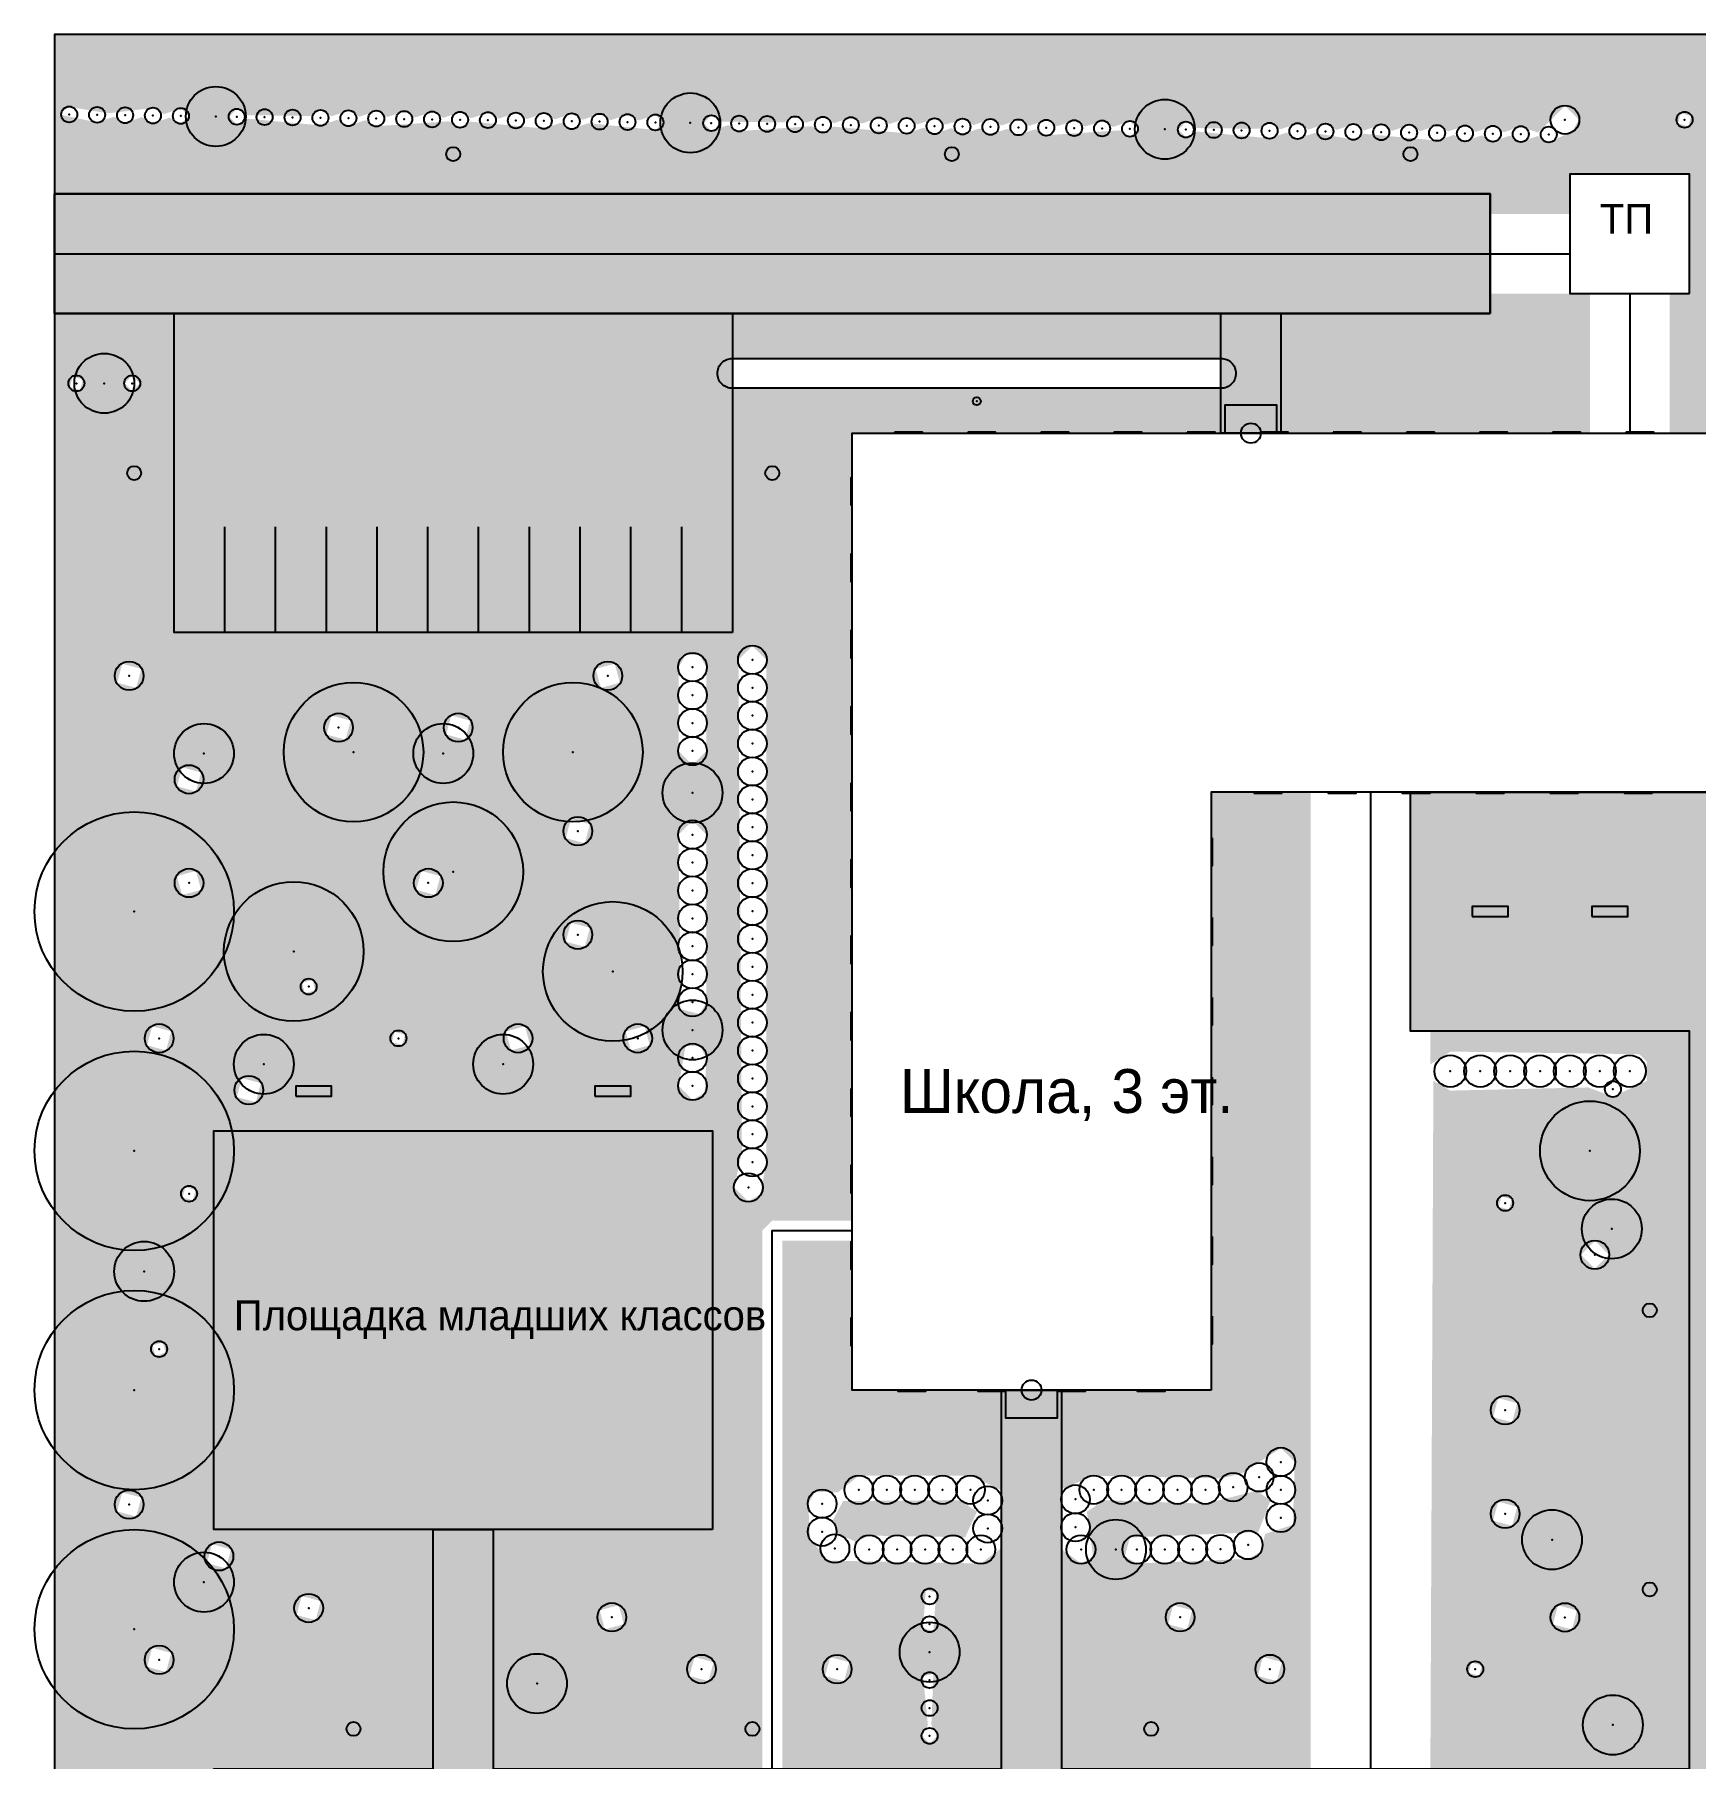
# Model space of a CAD drawing. Header units: metres. Extents: x -1 to 170, y 0 to 130.
# Drawn here: x -1 to 82.3, y 43.5 to 130 of the extents above; entities that cross this region are included whole.
import ezdxf

# ---------------------------------------------------------------- set-up
doc = ezdxf.new("R2010")
doc.units = ezdxf.units.M
for name, color, linetype in [('BENCHES', 34, 'Continuous'), ('BUILDING_FOOTPRINT', 1, 'Continuous'), ('CABLE_COMM', 150, 'Continuous'), ('CANOPIES', 132, 'Continuous'), ('CURB', 8, 'Continuous'), ('ENTRANCES', 132, 'Continuous'), ('EXISTING_BUSH_Спирея Вангутта', 82, 'Continuous'), ('EXISTING_TREE_Береза повислая', 3, 'Continuous'), ('EXISTING_TREE_Ель колючая', 3, 'Continuous'), ('EXISTING_TREE_Тополь бальзамический', 3, 'Continuous'), ('LABELS', 7, 'Continuous'), ('LAMPS', 2, 'Continuous'), ('NEW_BUSH', 3, 'Continuous'), ('NEW_LAMP', 2, 'Continuous'), ('NEW_LAWN', 82, 'Continuous'), ('NEW_PATHS', 2, 'Continuous'), ('NEW_TREE', 3, 'Continuous'), ('PARKING', 253, 'Continuous'), ('PARKING_MARKINGS', 7, 'Continuous'), ('PATHS', 33, 'Continuous'), ('PLAYGROUND', 40, 'Continuous'), ('POWER_CABLE', 212, 'Continuous'), ('ROAD', 251, 'Continuous'), ('SEWER_K1', 30, 'Continuous'), ('TERRITORY_BOUNDARY', 8, 'Continuous'), ('TRANSFORMER_SUBSTATION', 6, 'Continuous'), ('WINDOWS', 150, 'Continuous')]:
    doc.layers.add(name, color=color, linetype=linetype)

# ---------------------------------------------------------------- blocks, each defined once
blk = doc.blocks.new('BENCH')
blk.add_lwpolyline([(-0.9, -0.25), (0.9, -0.25), (0.9, 0.25), (-0.9, 0.25)], close=True)

msp = doc.modelspace()

# ---------------------------------------------------------------- hatches: boundary and pattern name
at = {"layer": 'NEW_LAWN'}
h = msp.add_hatch(color=82, dxfattribs=at)
h.paths.add_polyline_path([(0, 130), (170, 130), (170, 50), (153, 50), (153, 54.999), (166, 55), (166, 115), (138, 115), (138, 55), (150, 55), (150, 50), (127, 50), (127, 62), (130, 62), (130, 110), (81, 110), (81, 117), (82, 117), (82, 123), (76, 123), (76, 121), (72, 121), (72, 122), (0.001, 122)])
h.paths.add_polyline_path([(0.224, 125.988), (2.142, 125.59), (2.987, 125.873), (3.542, 125.571), (4.387, 125.854), (4.941, 125.552), (5.787, 125.835), (6.341, 125.533), (6.72, 125.912), (6.341, 126.291), (5.496, 126.008), (4.941, 126.31), (2.696, 126.046), (0.742, 126.367)], flags=16)
h.paths.add_polyline_path([(137.5, 114.388), (135.446, 116.77), (134.291, 117.559), (131.317, 118.581), (130.712, 118.232), (130.968, 117.277), (132.991, 116.835), (135.265, 115.338), (136.546, 113.434), (137.5, 113.689)], flags=16)
h.paths.add_polyline_path([(164.439, 122.796), (164.578, 123.313), (164.061, 123.452), (163.922, 122.934)], flags=16)
h.paths.add_polyline_path([(161.055, 52.95), (160.799, 53.904), (159.845, 53.648), (160.101, 52.694)], flags=16)
h.paths.add_polyline_path([(160.099, 125.117), (160.355, 126.071), (159.401, 126.327), (159.145, 125.372)], flags=16)
h.paths.add_polyline_path([(159.939, 120.198), (160.078, 120.715), (159.561, 120.854), (159.422, 120.336)], flags=16)
h.paths.add_polyline_path([(155.599, 117.322), (155.855, 118.277), (154.901, 118.533), (154.645, 117.578)], flags=16)
h.paths.add_polyline_path([(153.939, 125.394), (154.078, 125.911), (153.561, 126.05), (153.422, 125.532)], flags=16)
h.paths.add_polyline_path([(148.449, 120.526), (147.75, 121.224), (147.051, 120.526), (147.75, 119.827)], flags=16)
h.paths.add_polyline_path([(147.939, 125.394), (148.078, 125.911), (147.561, 126.05), (147.422, 125.532)], flags=16)
h.paths.add_polyline_path([(142.099, 125.117), (142.355, 126.071), (141.401, 126.327), (141.145, 125.372)], flags=16)
h.paths.add_polyline_path([(140.599, 117.322), (140.855, 118.277), (139.901, 118.533), (139.645, 117.578)], flags=16)
h.paths.add_polyline_path([(139.099, 52.694), (139.355, 53.648), (138.401, 53.904), (138.145, 52.95)], flags=16)
h.paths.add_polyline_path([(134.434, 55.999), (132.448, 55.12), (132.192, 54.165), (132.797, 53.816), (134.407, 54.511), (136.785, 56.571), (136.785, 57.27), (135.831, 57.525)], flags=16)
h.paths.add_polyline_path([(136.099, 119.92), (136.355, 120.875), (135.401, 121.131), (135.145, 120.176)], flags=16)
h.paths.add_polyline_path([(130.161, 115.691), (83.612, 115.605), (83.356, 114.651), (83.961, 114.301), (129.612, 114.472), (130.832, 114.39), (133.022, 113.303), (134.307, 111.218), (134.448, 110.117), (134.469, 62.242), (134.372, 61.06), (133.224, 58.895), (131.111, 57.66), (128.791, 57.605), (128.442, 57), (128.791, 56.395), (130.539, 56.333), (133.446, 57.474), (134.663, 58.739), (135.684, 61.69), (135.699, 109.29), (135.17, 112.378), (134.433, 113.562), (133.141, 114.752)], flags=16)
h.paths.add_polyline_path([(133.099, 125.117), (133.355, 126.071), (132.401, 126.327), (132.145, 125.372)], flags=16)
h.paths.add_polyline_path([(130.665, 54.352), (129, 55.039), (128.301, 54.34), (128.651, 53.735), (130.059, 53.304), (130.665, 53.654)], flags=16)
h.paths.add_polyline_path([(128.676, 118.699), (119.927, 118.605), (119.671, 117.651), (120.276, 117.301), (128.676, 117.301), (129.375, 118)], flags=16)
h.paths.add_polyline_path([(125.599, 122.518), (125.855, 123.473), (124.901, 123.729), (124.645, 122.774)], flags=16)
h.paths.add_polyline_path([(119.599, 122.518), (119.855, 123.473), (118.901, 123.729), (118.645, 122.774)], flags=16)
h.paths.add_polyline_path([(116.076, 118.699), (107.327, 118.605), (107.071, 117.651), (107.676, 117.301), (116.076, 117.301), (116.775, 118)], flags=16)
h.paths.add_polyline_path([(111.401, 121.131), (111.145, 120.176), (112.099, 119.92), (112.355, 120.875)], flags=16)
h.paths.add_polyline_path([(111.939, 125.394), (112.078, 125.911), (111.561, 126.05), (111.422, 125.532)], flags=16)
h.paths.add_polyline_path([(106.355, 120.176), (106.099, 121.131), (105.145, 120.875), (105.401, 119.92)], flags=16)
h.paths.add_polyline_path([(104.876, 118.699), (96.127, 118.605), (95.871, 117.651), (96.476, 117.301), (104.876, 117.301), (105.575, 118)], flags=16)
h.paths.add_polyline_path([(103.099, 125.117), (103.355, 126.071), (102.401, 126.327), (102.145, 125.372)], flags=16)
h.paths.add_polyline_path([(100.355, 120.176), (100.099, 121.131), (99.145, 120.875), (99.401, 119.92)], flags=16)
h.paths.add_polyline_path([(94.099, 119.92), (94.355, 120.875), (93.401, 121.131), (93.145, 120.176)], flags=16)
h.paths.add_polyline_path([(94.078, 125.532), (93.939, 126.05), (93.422, 125.911), (93.561, 125.394)], flags=16)
h.paths.add_polyline_path([(92.276, 118.699), (84.927, 118.605), (84.671, 117.651), (85.276, 117.301), (92.276, 117.301), (92.975, 118)], flags=16)
h.paths.add_polyline_path([(86.599, 122.518), (86.855, 123.473), (85.901, 123.729), (85.645, 122.774)], flags=16)
h.paths.add_polyline_path([(81.939, 125.394), (82.078, 125.911), (81.561, 126.05), (81.422, 125.532)], flags=16)
h.paths.add_polyline_path([(60.401, 125.267), (57.291, 125.305), (56.737, 125.607), (56.358, 125.228), (56.737, 124.85), (57.272, 125.132), (60.936, 124.793), (61.782, 125.075), (62.336, 124.774), (63.182, 125.056), (65.136, 124.736), (65.671, 125.018), (69.336, 124.679), (70.181, 124.962), (70.735, 124.66), (71.581, 124.943), (72.135, 124.641), (72.981, 124.924), (73.535, 124.622), (74.381, 124.905), (74.935, 124.603), (76.099, 125.117), (76.449, 125.722), (75.75, 126.421), (74.4, 125.078), (73.535, 125.379), (72.689, 125.097), (72.135, 125.398), (71.29, 125.116), (70.735, 125.417), (69.89, 125.135), (69.336, 125.436), (68.49, 125.154), (67.936, 125.455), (67.09, 125.173), (66.536, 125.474), (65.69, 125.192), (65.136, 125.493), (64.29, 125.211), (63.736, 125.512), (62.89, 125.23), (62.336, 125.531), (61.49, 125.248), (60.936, 125.55)], flags=16)
h.paths.add_polyline_path([(36.603, 125.59), (33.493, 125.628), (32.939, 125.93), (32.56, 125.551), (32.939, 125.172), (33.785, 125.455), (34.339, 125.153), (37.984, 125.398), (38.538, 125.096), (39.074, 125.379), (42.738, 125.039), (43.584, 125.322), (44.138, 125.02), (44.984, 125.303), (45.538, 125.001), (46.383, 125.284), (46.938, 124.982), (47.783, 125.265), (48.338, 124.963), (49.183, 125.246), (49.737, 124.945), (53.383, 125.189), (53.937, 124.888), (54.316, 125.266), (53.937, 125.645), (53.091, 125.362), (52.537, 125.664), (51.691, 125.381), (51.137, 125.683), (50.292, 125.4), (49.737, 125.702), (48.892, 125.419), (48.338, 125.721), (47.492, 125.438), (46.938, 125.74), (46.092, 125.457), (45.538, 125.759), (44.692, 125.476), (44.138, 125.778), (43.292, 125.495), (42.738, 125.797), (41.892, 125.514), (41.338, 125.816), (40.492, 125.533), (39.938, 125.835), (39.093, 125.552), (38.538, 125.854), (37.693, 125.571), (37.139, 125.873)], flags=16)
h.paths.add_polyline_path([(12.806, 125.913), (9.695, 125.951), (9.141, 126.253), (8.762, 125.874), (9.141, 125.495), (9.676, 125.778), (13.341, 125.438), (14.186, 125.721), (14.741, 125.419), (15.586, 125.702), (16.14, 125.4), (19.786, 125.645), (20.34, 125.343), (20.875, 125.626), (24.54, 125.286), (25.385, 125.569), (25.94, 125.267), (26.785, 125.55), (30.139, 125.21), (30.518, 125.589), (30.139, 125.968), (29.293, 125.685), (28.739, 125.987), (27.894, 125.704), (27.339, 126.006), (26.494, 125.723), (25.94, 126.025), (25.094, 125.742), (24.54, 126.044), (23.694, 125.761), (23.14, 126.063), (22.294, 125.78), (21.74, 126.082), (20.894, 125.799), (20.34, 126.101), (19.494, 125.818), (18.94, 126.12), (18.094, 125.837), (17.54, 126.139), (16.695, 125.856), (16.14, 126.158), (15.295, 125.875), (14.741, 126.177), (13.895, 125.894), (13.341, 126.196)], flags=16)
for points in [[(61.5, 110.001), (61.5, 115.999), (72, 116), (72, 117), (77, 117), (77, 110)], [(58.5, 116), (58.5, 113.75), (34, 113.75), (34, 116)], [(40.181, 54.389), (39.312, 54.786), (39.024, 55.441), (39.546, 56.431), (45.395, 56.476), (46.265, 55.904), (45.672, 54.618), (40.86, 54.699)]]:
    msp.add_hatch(color=82, dxfattribs=at).paths.add_polyline_path(points)
h = msp.add_hatch(color=82, dxfattribs=at)
h.paths.add_polyline_path([(0.001, 116), (6, 116), (6, 100), (34, 100), (34, 112.25), (58.5, 112.25), (58.5, 110.001), (40, 110), (40, 70.5), (36, 70.5), (35.5, 70), (35.5, 43), (22, 43.01), (22, 54.999), (33, 55), (33, 75), (8, 75), (8, 55), (19, 55), (18.997, 43.003), (8, 43), (8, 40), (35.5, 40), (35.5, 0), (0, 0)])
h.paths.add_polyline_path([(34.301, 98.63), (34.476, 73.975), (34.099, 72.163), (34.798, 71.464), (35.403, 71.813), (35.699, 73.43), (35.699, 98.63), (35, 99.329)], flags=16)
h.paths.add_polyline_path([(32.799, 47.399), (33.055, 48.354), (32.101, 48.61), (31.845, 47.655)], flags=16)
h.paths.add_polyline_path([(31.651, 98.865), (31.301, 98.26), (31.301, 94.06), (32, 93.361), (32.699, 94.06), (32.699, 98.26), (32.349, 98.865)], flags=16)
h.paths.add_polyline_path([(31.651, 79.265), (31.301, 77.26), (32, 76.561), (32.605, 76.911), (32.699, 78.66), (32.349, 79.265)], flags=16)
h.paths.add_polyline_path([(31.301, 89.86), (31.395, 81.111), (32.349, 80.855), (32.699, 81.46), (32.699, 89.86), (32, 90.559)], flags=16)
h.paths.add_polyline_path([(31.099, 34.871), (31.355, 35.825), (30.401, 36.081), (30.145, 35.127)], flags=16)
h.paths.add_polyline_path([(31.099, 29.675), (31.355, 30.629), (30.401, 30.885), (30.145, 29.93)], flags=16)
h.paths.add_polyline_path([(31.099, 8.89), (31.355, 9.845), (30.401, 10.1), (30.145, 9.146)], flags=16)
h.paths.add_polyline_path([(31.078, 24.894), (30.939, 25.412), (30.422, 25.273), (30.561, 24.756)], flags=16)
h.paths.add_polyline_path([(30.939, 3.971), (31.078, 4.488), (30.561, 4.627), (30.422, 4.11)], flags=16)
h.paths.add_polyline_path([(29.855, 16.94), (29.599, 17.895), (28.645, 17.639), (28.901, 16.684)], flags=16)
h.paths.add_polyline_path([(29.855, 79.294), (29.599, 80.248), (28.645, 79.993), (28.901, 79.038)], flags=16)
h.paths.add_polyline_path([(28.555, 50.253), (28.299, 51.208), (27.345, 50.952), (27.601, 49.997)], flags=16)
h.paths.add_polyline_path([(28.355, 97.48), (28.099, 98.435), (27.145, 98.179), (27.401, 97.225)], flags=16)
h.paths.add_polyline_path([(26.599, 89.43), (26.855, 90.385), (25.901, 90.641), (25.645, 89.686)], flags=16)
h.paths.add_polyline_path([(26.599, 84.234), (26.855, 85.189), (25.901, 85.445), (25.645, 84.49)], flags=16)
h.paths.add_polyline_path([(26.439, 6.569), (26.578, 7.087), (26.061, 7.225), (25.922, 6.708)], flags=16)
h.paths.add_polyline_path([(25.099, 34.871), (25.355, 35.825), (24.401, 36.081), (24.145, 35.127)], flags=16)
h.paths.add_polyline_path([(25.099, 29.675), (25.355, 30.629), (24.401, 30.885), (24.145, 29.93)], flags=16)
h.paths.add_polyline_path([(25.099, 24.478), (25.355, 25.433), (24.401, 25.689), (24.145, 24.734)], flags=16)
h.paths.add_polyline_path([(25.099, 19.282), (25.355, 20.237), (24.401, 20.493), (24.145, 19.538)], flags=16)
h.paths.add_polyline_path([(25.078, 14.502), (24.939, 15.019), (24.422, 14.881), (24.561, 14.363)], flags=16)
h.paths.add_polyline_path([(23.855, 79.294), (23.599, 80.248), (22.645, 79.993), (22.901, 79.038)], flags=16)
h.paths.add_polyline_path([(22.129, 4.299), (21.75, 4.678), (21.371, 4.299), (21.75, 3.92)], flags=16)
h.paths.add_polyline_path([(20.599, 94.626), (20.855, 95.581), (19.901, 95.837), (19.645, 94.882)], flags=16)
h.paths.add_polyline_path([(20.439, 16.961), (20.578, 17.479), (20.061, 17.617), (19.922, 17.1)], flags=16)
h.paths.add_polyline_path([(19.099, 86.832), (19.355, 87.787), (18.401, 88.043), (18.145, 87.088)], flags=16)
h.paths.add_polyline_path([(19.099, 29.675), (19.355, 30.629), (18.401, 30.885), (18.145, 29.93)], flags=16)
h.paths.add_polyline_path([(19.449, 9.495), (18.75, 10.194), (18.051, 9.495), (18.75, 8.796)], flags=16)
h.paths.add_polyline_path([(18.939, 35.148), (19.078, 35.665), (18.561, 35.804), (18.422, 35.287)], flags=16)
h.paths.add_polyline_path([(19.129, 25.084), (18.75, 25.462), (18.371, 25.084), (18.75, 24.705)], flags=16)
h.paths.add_polyline_path([(17.439, 79.315), (17.578, 79.833), (17.061, 79.971), (16.922, 79.454)], flags=16)
h.paths.add_polyline_path([(16.078, 14.502), (15.939, 15.019), (15.422, 14.881), (15.561, 14.363)], flags=16)
h.paths.add_polyline_path([(14.599, 32.273), (14.855, 33.227), (13.901, 33.483), (13.645, 32.528)], flags=16)
h.paths.add_polyline_path([(14.599, 94.626), (14.855, 95.581), (13.901, 95.837), (13.645, 94.882)], flags=16)
h.paths.add_polyline_path([(13.099, 50.459), (13.355, 51.414), (12.401, 51.67), (12.145, 50.715)], flags=16)
h.paths.add_polyline_path([(13.099, 24.478), (13.355, 25.433), (12.401, 25.689), (12.145, 24.734)], flags=16)
h.paths.add_polyline_path([(13.099, 19.282), (13.355, 20.237), (12.401, 20.493), (12.145, 19.538)], flags=16)
h.paths.add_polyline_path([(13.078, 82.052), (12.939, 82.569), (12.422, 82.431), (12.561, 81.913)], flags=16)
h.paths.add_polyline_path([(12.939, 3.971), (13.078, 4.488), (12.561, 4.627), (12.422, 4.11)], flags=16)
h.paths.add_polyline_path([(11.599, 11.488), (11.855, 12.443), (10.901, 12.698), (10.645, 11.744)], flags=16)
h.paths.add_polyline_path([(10.099, 76.44), (10.355, 77.395), (9.401, 77.65), (9.145, 76.696)], flags=16)
h.paths.add_polyline_path([(8.599, 16.684), (8.855, 17.639), (7.901, 17.895), (7.645, 16.94)], flags=16)
h.paths.add_polyline_path([(8.599, 53.057), (8.855, 54.012), (7.901, 54.268), (7.645, 53.313)], flags=16)
h.paths.add_polyline_path([(7.355, 87.088), (7.099, 88.043), (6.145, 87.787), (6.401, 86.832)], flags=16)
h.paths.add_polyline_path([(7.355, 29.93), (7.099, 30.885), (6.145, 30.629), (6.401, 29.675)], flags=16)
h.paths.add_polyline_path([(7.099, 92.028), (7.355, 92.983), (6.401, 93.239), (6.145, 92.284)], flags=16)
h.paths.add_polyline_path([(7.099, 24.478), (7.355, 25.433), (6.401, 25.689), (6.145, 24.734)], flags=16)
h.paths.add_polyline_path([(6.939, 71.521), (7.078, 72.038), (6.561, 72.177), (6.422, 71.66)], flags=16)
h.paths.add_polyline_path([(7.129, 35.476), (6.75, 35.855), (6.371, 35.476), (6.75, 35.097)], flags=16)
h.paths.add_polyline_path([(6.939, 3.971), (7.078, 4.488), (6.561, 4.627), (6.422, 4.11)], flags=16)
h.paths.add_polyline_path([(5.599, 79.038), (5.855, 79.993), (4.901, 80.248), (4.645, 79.294)], flags=16)
h.paths.add_polyline_path([(5.599, 47.861), (5.855, 48.816), (4.901, 49.072), (4.645, 48.117)], flags=16)
h.paths.add_polyline_path([(5.578, 63.865), (5.439, 64.383), (4.922, 64.244), (5.061, 63.727)], flags=16)
h.paths.add_polyline_path([(5.439, 11.765), (5.578, 12.283), (5.061, 12.421), (4.922, 11.904)], flags=16)
h.paths.add_polyline_path([(4.099, 40.067), (4.355, 41.022), (3.401, 41.277), (3.145, 40.323)], flags=16)
h.paths.add_polyline_path([(4.099, 19.282), (4.355, 20.237), (3.401, 20.493), (3.145, 19.538)], flags=16)
h.paths.add_polyline_path([(4.099, 97.225), (4.355, 98.179), (3.401, 98.435), (3.145, 97.48)], flags=16)
h.paths.add_polyline_path([(4.099, 55.655), (4.355, 56.61), (3.401, 56.866), (3.145, 55.911)], flags=16)
h.paths.add_polyline_path([(4.279, 112.5), (3.9, 112.879), (3.521, 112.5), (3.9, 112.121)], flags=16)
h.paths.add_polyline_path([(1.289, 112.172), (1.428, 112.689), (0.911, 112.828), (0.772, 112.311)], flags=16)
h = msp.add_hatch(color=82, dxfattribs=at)
h.paths.add_polyline_path([(50.5, 54.026), (51.481, 53.301), (52.086, 53.651), (51.773, 55.898), (52.664, 56.476), (57.719, 56.301), (60.311, 56.953), (60.976, 56.446), (60.372, 54.875), (53.932, 54.605), (53.676, 53.651), (54.281, 53.301), (59.862, 53.53), (60.467, 53.88), (60.721, 54.79), (62.105, 55.241), (62.199, 58.391), (61.5, 59.089), (59.522, 57.801), (58.487, 57.576), (52.119, 57.699), (50.5, 57.03), (50.5, 62), (58, 62), (58, 92), (63, 92), (63, 43), (50.503, 43.003)])
h.paths.add_polyline_path([(61.299, 47.4), (61.555, 48.355), (60.601, 48.611), (60.345, 47.656)], flags=16)
h.paths.add_polyline_path([(56.799, 49.998), (57.055, 50.953), (56.101, 51.209), (55.845, 50.254)], flags=16)
h = msp.add_hatch(color=82, dxfattribs=at)
h.paths.add_polyline_path([(69.152, 77.511), (70, 77.021), (76.905, 77.181), (78.154, 76.718), (79.848, 77.511), (79.848, 78.489), (79.489, 78.848), (70, 78.979), (69, 78.337), (69, 80), (81.999, 79.994), (81.994, 43.001), (69, 43)])
h.paths.add_polyline_path([(77.949, 68.785), (77.25, 69.484), (76.551, 68.785), (77.25, 68.086)], flags=16)
h.paths.add_polyline_path([(76.099, 49.993), (76.355, 50.948), (75.401, 51.203), (75.145, 50.249)], flags=16)
h.paths.add_polyline_path([(73.099, 55.189), (73.355, 56.144), (72.401, 56.4), (72.145, 55.445)], flags=16)
h.paths.add_polyline_path([(73.099, 60.385), (73.355, 61.34), (72.401, 61.596), (72.145, 60.641)], flags=16)
h.paths.add_polyline_path([(72.939, 71.055), (73.078, 71.572), (72.561, 71.711), (72.422, 71.193)], flags=16)
h.paths.add_polyline_path([(71.439, 47.672), (71.578, 48.19), (71.061, 48.328), (70.922, 47.811)], flags=16)
h = msp.add_hatch(color=82, dxfattribs=at)
h.paths.add_polyline_path([(39.294, 56.865), (38.151, 56.901), (37.801, 56.296), (37.895, 54.547), (38.792, 53.444), (46.46, 53.301), (47.5, 54.085), (47.494, 43.001), (36.5, 43), (36.5, 69.5), (40, 69.5), (40, 62), (47.5, 62), (47.5, 56.971), (45.94, 57.699), (40.34, 57.699)])
h.paths.add_polyline_path([(44.079, 49.922), (44.217, 51.839), (43.7, 51.978), (43.561, 50.061)], flags=16)
h.paths.add_polyline_path([(43.976, 45.195), (44.079, 47.778), (43.561, 47.639), (43.803, 45.195), (43.51, 44.65), (43.889, 44.271), (44.268, 44.65)], flags=16)
h.paths.add_polyline_path([(39.599, 47.395), (39.855, 48.35), (38.901, 48.606), (38.645, 47.651)], flags=16)
at = {"layer": 'PARKING'}
msp.add_hatch(color=253, dxfattribs=at).paths.add_polyline_path([(34, 100), (6, 100), (6, 116), (34, 116)])
at = {"layer": 'PATHS'}
for points in [[(61.5, 110), (58.5, 110), (58.5, 116), (61.5, 116)], [(88, 40), (88, 0), (82, 0), (82, 40), (8, 40), (8, 43), (19, 43), (19, 55), (22, 55), (22, 43), (47.5, 43), (47.5, 62), (50.5, 62), (50.5, 43), (82, 43), (82, 80), (68, 80), (68, 92), (102, 92), (102, 80), (88, 80), (88, 43), (119.5, 43), (119.5, 62), (122.5, 62), (122.5, 43), (150, 43), (150, 55), (153, 55), (153, 43), (162, 43), (162, 40), (153, 40), (153, 32), (150, 32), (150, 40)]]:
    msp.add_hatch(color=33, dxfattribs=at).paths.add_polyline_path(points)
at = {"layer": 'PLAYGROUND'}
msp.add_hatch(color=40, dxfattribs=at).paths.add_polyline_path([(33, 55), (8, 55), (8, 75), (33, 75)])
at = {"layer": 'ROAD'}
msp.add_hatch(color=251, dxfattribs=at).paths.add_polyline_path([(72, 116), (0, 116), (0, 122), (72, 122)])

# ---------------------------------------------------------------- linework, layer by layer
at = {"layer": 'BUILDING_FOOTPRINT'}
msp.add_lwpolyline([(58, 62), (40, 62), (40, 110), (130, 110), (130, 62), (112, 62), (112, 92), (58, 92)], close=True, dxfattribs=at)
at = {"layer": 'CABLE_COMM'}
msp.add_polyline3d([(36, 0, -0.6), (36, 70, -0.6), (40, 70, -0.6)], dxfattribs=at)
at = {"layer": 'CANOPIES'}
for points in [[(58.7, 110, 3), (61.3, 110, 3), (61.3, 111.4, 3), (58.7, 111.4, 3)], [(50.3, 62, 3), (47.7, 62, 3), (47.7, 60.6, 3), (50.3, 60.6, 3)]]:
    msp.add_3dface(points, dxfattribs=at)
at = {"layer": 'CURB'}
msp.add_lwpolyline([(72, 116), (72, 122), (0, 122), (0, 116)], close=True, dxfattribs=at)
at = {"layer": 'ENTRANCES'}
for centre in [(60, 110, 0.05), (49, 62, 0.05)]:
    msp.add_circle(centre, 0.5, dxfattribs=at)
at = {"layer": 'EXISTING_BUSH_Спирея Вангутта'}
for centre in [(70, 78), (71.5, 78), (73, 78), (74.5, 78), (76, 78), (77.5, 78), (79, 78)]:
    msp.add_circle(centre, 0.8, dxfattribs=at)
for p in [(70, 78), (71.5, 78), (73, 78), (74.5, 78), (76, 78), (77.5, 78), (79, 78)]:
    msp.add_point(p, dxfattribs=at)
at = {"layer": 'EXISTING_TREE_Береза повислая'}
for centre in [(15, 94), (26, 94), (20, 88), (12, 84), (28, 83)]:
    msp.add_circle(centre, 3.5, dxfattribs=at)
for p in [(15, 94), (26, 94), (20, 88), (12, 84), (28, 83)]:
    msp.add_point(p, dxfattribs=at)
at = {"layer": 'EXISTING_TREE_Ель колючая'}
msp.add_circle((77, 74), 2.5, dxfattribs=at)
msp.add_point((77, 74), dxfattribs=at)
at = {"layer": 'EXISTING_TREE_Тополь бальзамический'}
for centre in [(4, 86), (4, 74), (4, 62), (4, 50)]:
    msp.add_circle(centre, 5, dxfattribs=at)
for p in [(4, 86), (4, 74), (4, 62), (4, 50)]:
    msp.add_point(p, dxfattribs=at)
at = {"layer": 'LAMPS'}
for p, q in [((20, 124), (20, 124, 5)), ((45, 124), (45, 124, 5)), ((68, 124), (68, 124, 5)), ((4, 108), (4, 108, 5)), ((36, 108), (36, 108, 5)), ((80, 66), (80, 66, 5)), ((80, 52), (80, 52, 5)), ((15, 45), (15, 45, 5)), ((35, 45), (35, 45, 5)), ((55, 45), (55, 45, 5))]:
    msp.add_line(p, q, dxfattribs=at)
for centre in [(20, 124, 5), (45, 124, 5), (68, 124, 5), (4, 108, 5), (36, 108, 5), (80, 66, 5), (80, 52, 5), (15, 45, 5), (35, 45, 5), (55, 45, 5)]:
    msp.add_circle(centre, 0.35, dxfattribs=at)
at = {"layer": 'NEW_BUSH'}
for centre, radius in [((0.742, 125.988), 0.4), ((2.142, 125.969), 0.4), ((3.542, 125.95), 0.4), ((4.941, 125.931), 0.4), ((6.341, 125.912), 0.4), ((9.141, 125.874), 0.4), ((75.75, 125.722), 0.72), ((10.541, 125.855), 0.4), ((11.941, 125.836), 0.4), ((13.341, 125.817), 0.4), ((14.741, 125.798), 0.4), ((16.14, 125.779), 0.4), ((17.54, 125.76), 0.4), ((18.94, 125.741), 0.4), ((20.34, 125.722), 0.4), ((21.74, 125.703), 0.4), ((23.14, 125.684), 0.4), ((24.54, 125.665), 0.4), ((25.94, 125.646), 0.4), ((27.339, 125.627), 0.4), ((28.739, 125.608), 0.4), ((30.139, 125.589), 0.4), ((32.939, 125.551), 0.4), ((34.339, 125.532), 0.4), ((35.739, 125.513), 0.4), ((37.139, 125.494), 0.4), ((38.538, 125.475), 0.4), ((39.938, 125.456), 0.4), ((41.338, 125.437), 0.4), ((42.738, 125.418), 0.4), ((44.138, 125.399), 0.4), ((45.538, 125.38), 0.4), ((46.938, 125.361), 0.4), ((48.338, 125.342), 0.4), ((49.737, 125.323), 0.4), ((51.137, 125.304), 0.4), ((52.537, 125.285), 0.4), ((53.937, 125.266), 0.4), ((56.737, 125.228), 0.4), ((58.137, 125.209), 0.4), ((59.536, 125.19), 0.4), ((60.936, 125.171), 0.4), ((62.336, 125.152), 0.4), ((63.736, 125.133), 0.4), ((65.136, 125.114), 0.4), ((66.536, 125.096), 0.4), ((67.936, 125.077), 0.4), ((69.336, 125.058), 0.4), ((70.735, 125.039), 0.4), ((72.135, 125.02), 0.4), ((73.535, 125.001), 0.4), ((81.75, 125.722), 0.4), ((74.935, 124.982), 0.4), ((1.1, 112.5), 0.4), ((3.9, 112.5), 0.4), ((32, 98.26), 0.72), ((35, 98.63), 0.72), ((3.75, 97.83), 0.72), ((27.75, 97.83), 0.72), ((35, 97.23), 0.72), ((32, 96.86), 0.72), ((32, 95.46), 0.72), ((35, 95.83), 0.72), ((14.25, 95.232), 0.72), ((20.25, 95.232), 0.72), ((35, 94.43), 0.72), ((32, 94.06), 0.72), ((35, 93.03), 0.72), ((6.75, 92.634), 0.72), ((35, 91.63), 0.72), ((35, 90.23), 0.72), ((26.25, 90.036), 0.72), ((32, 89.86), 0.72), ((32, 88.46), 0.72), ((35, 88.83), 0.72), ((6.75, 87.437), 0.72), ((18.75, 87.437), 0.72), ((32, 87.06), 0.72), ((35, 87.43), 0.72), ((35, 86.03), 0.72), ((32, 85.66), 0.72), ((26.25, 84.839), 0.72), ((32, 84.26), 0.72), ((35, 84.63), 0.72), ((35, 83.23), 0.72), ((32, 82.86), 0.72), ((12.75, 82.241), 0.4), ((32, 81.46), 0.72), ((35, 81.83), 0.72), ((35, 80.43), 0.72), ((5.25, 79.643), 0.72), ((17.25, 79.643), 0.4), ((23.25, 79.643), 0.72), ((29.25, 79.643), 0.72), ((35, 79.03), 0.72), ((32, 78.66), 0.72), ((32, 77.26), 0.72), ((35, 77.63), 0.72), ((9.75, 77.045), 0.72), ((78.154, 77.096), 0.4), ((35, 76.23), 0.72), ((35, 74.83), 0.72), ((35, 73.43), 0.72), ((34.798, 72.163), 0.72), ((6.75, 71.849), 0.4), ((72.75, 71.383), 0.4), ((77.25, 68.785), 0.72), ((5.25, 64.055), 0.4), ((72.75, 60.991), 0.72), ((61.5, 58.391), 0.72), ((60.413, 57.624), 0.72), ((40.34, 57), 0.72), ((41.74, 57), 0.72), ((43.14, 57), 0.72), ((44.54, 57), 0.72), ((45.94, 57), 0.72), ((46.8, 56.46), 0.72), ((51.2, 56.519), 0.72), ((52.119, 57), 0.72), ((53.519, 57), 0.72), ((54.919, 57), 0.72), ((56.319, 57), 0.72), ((57.719, 57), 0.72), ((59.109, 57.13), 0.72), ((61.5, 56.991), 0.72), ((3.75, 56.261), 0.72), ((38.5, 56.296), 0.72), ((61.5, 55.591), 0.72), ((72.75, 55.794), 0.72), ((38.5, 54.896), 0.72), ((46.8, 55.06), 0.72), ((51.2, 55.119), 0.72), ((39.142, 54.05), 0.72), ((40.86, 54), 0.72), ((42.26, 54), 0.72), ((43.66, 54), 0.72), ((45.06, 54), 0.72), ((46.46, 54), 0.72), ((51.481, 54), 0.72), ((54.281, 54), 0.72), ((55.681, 54), 0.72), ((57.081, 54), 0.72), ((58.48, 54.024), 0.72), ((59.862, 54.229), 0.72), ((8.25, 53.662), 0.72), ((43.889, 51.65), 0.4), ((12.75, 51.064), 0.72), ((27.95, 50.603), 0.72), ((56.45, 50.604), 0.72), ((75.75, 50.598), 0.72), ((43.889, 50.25), 0.4), ((5.25, 48.466), 0.72), ((32.45, 48.005), 0.72), ((39.25, 48), 0.72), ((60.95, 48.006), 0.72), ((43.889, 47.45), 0.4), ((71.25, 48), 0.4), ((43.889, 46.05), 0.4), ((43.889, 44.65), 0.4)]:
    msp.add_circle(centre, radius, dxfattribs=at)
for p in [(0.742, 125.988), (2.142, 125.969), (3.542, 125.95), (4.941, 125.931), (6.341, 125.912), (9.141, 125.874), (10.541, 125.855), (11.941, 125.836), (13.341, 125.817), (14.741, 125.798), (16.14, 125.779), (17.54, 125.76), (18.94, 125.741), (20.34, 125.722), (21.74, 125.703), (23.14, 125.684), (24.54, 125.665), (25.94, 125.646), (27.339, 125.627), (28.739, 125.608), (30.139, 125.589), (32.939, 125.551), (34.339, 125.532), (35.739, 125.513), (37.139, 125.494), (38.538, 125.475), (39.938, 125.456), (41.338, 125.437), (42.738, 125.418), (75.75, 125.722), (81.75, 125.722), (44.138, 125.399), (45.538, 125.38), (46.938, 125.361), (48.338, 125.342), (49.737, 125.323), (51.137, 125.304), (52.537, 125.285), (53.937, 125.266), (56.737, 125.228), (58.137, 125.209), (59.536, 125.19), (60.936, 125.171), (62.336, 125.152), (63.736, 125.133), (65.136, 125.114), (66.536, 125.096), (67.936, 125.077), (69.336, 125.058), (70.735, 125.039), (72.135, 125.02), (73.535, 125.001), (74.935, 124.982), (1.1, 112.5), (3.9, 112.5), (35, 98.63), (3.75, 97.83), (27.75, 97.83), (32, 98.26), (35, 97.23), (32, 96.86), (14.25, 95.232), (20.25, 95.232), (32, 95.46), (35, 95.83), (35, 94.43), (32, 94.06), (6.75, 92.634), (35, 93.03), (35, 91.63), (26.25, 90.036), (35, 90.23), (32, 89.86), (32, 88.46), (35, 88.83), (6.75, 87.437), (18.75, 87.437), (35, 87.43), (32, 87.06), (32, 85.66), (35, 86.03), (26.25, 84.839), (32, 84.26), (35, 84.63), (35, 83.23), (12.75, 82.241), (32, 82.86), (32, 81.46), (35, 81.83), (35, 80.43), (5.25, 79.643), (17.25, 79.643), (23.25, 79.643), (29.25, 79.643), (35, 79.03), (32, 78.66), (9.75, 77.045), (32, 77.26), (35, 77.63), (78.154, 77.096), (35, 76.23), (35, 74.83), (35, 73.43), (6.75, 71.849), (34.798, 72.163), (72.75, 71.383), (77.25, 68.785), (5.25, 64.055), (72.75, 60.991), (61.5, 58.391), (59.109, 57.13), (60.413, 57.624), (3.75, 56.261), (38.5, 56.296), (40.34, 57), (41.74, 57), (43.14, 57), (44.54, 57), (45.94, 57), (46.8, 56.46), (51.2, 56.519), (52.119, 57), (53.519, 57), (54.919, 57), (56.319, 57), (57.719, 57), (61.5, 56.991), (61.5, 55.591), (72.75, 55.794), (38.5, 54.896), (46.8, 55.06), (51.2, 55.119), (8.25, 53.662), (39.142, 54.05), (40.86, 54), (42.26, 54), (43.66, 54), (45.06, 54), (46.46, 54), (51.481, 54), (54.281, 54), (55.681, 54), (57.081, 54), (58.48, 54.024), (59.862, 54.229), (12.75, 51.064), (43.889, 51.65), (27.95, 50.603), (43.889, 50.25), (56.45, 50.604), (75.75, 50.598), (5.25, 48.466), (32.45, 48.005), (39.25, 48), (60.95, 48.006), (71.25, 48), (43.889, 47.45), (43.889, 46.05), (43.889, 44.65)]:
    msp.add_point(p, dxfattribs=at)
at = {"layer": 'NEW_LAMP'}
msp.add_circle((46.25, 111.6), 0.2, dxfattribs=at)
msp.add_point((46.25, 111.6), dxfattribs=at)
at = {"layer": 'NEW_PATHS'}
msp.add_lwpolyline([(33.926, 112.254), (33.854, 112.264), (33.782, 112.282), (33.713, 112.307), (33.646, 112.339), (33.583, 112.376), (33.524, 112.42), (33.47, 112.47), (33.42, 112.524), (33.376, 112.583), (33.339, 112.646), (33.307, 112.713), (33.282, 112.782), (33.264, 112.854), (33.254, 112.926), (33.25, 113), (33.254, 113.074), (33.264, 113.146), (33.282, 113.218), (33.307, 113.287), (33.339, 113.354), (33.376, 113.417), (33.42, 113.476), (33.47, 113.53), (33.524, 113.58), (33.583, 113.624), (33.646, 113.661), (33.713, 113.693), (33.782, 113.718), (33.854, 113.736), (33.926, 113.746), (34, 113.75), (58.5, 113.75), (58.574, 113.746), (58.646, 113.736), (58.718, 113.718), (58.787, 113.693), (58.854, 113.661), (58.917, 113.624), (58.976, 113.58), (59.03, 113.53), (59.08, 113.476), (59.124, 113.417), (59.161, 113.354), (59.193, 113.287), (59.218, 113.218), (59.236, 113.146), (59.246, 113.074), (59.25, 113), (59.246, 112.926), (59.236, 112.854), (59.218, 112.782), (59.193, 112.713), (59.161, 112.646), (59.124, 112.583), (59.08, 112.524), (59.03, 112.47), (58.976, 112.42), (58.917, 112.376), (58.854, 112.339), (58.787, 112.307), (58.718, 112.282), (58.646, 112.264), (58.574, 112.254), (58.5, 112.25), (34, 112.25)], close=True, dxfattribs=at)
at = {"layer": 'NEW_TREE'}
for centre in [(8.091, 125.888), (31.889, 125.565), (55.687, 125.243), (2.5, 112.5), (7.5, 93.933), (19.5, 93.933), (32, 91.96), (32, 80.06), (10.5, 78.344), (22.5, 78.344), (78.1, 70.084), (4.5, 67.952), (53.231, 54), (75.1, 54.495), (7.5, 52.363), (43.889, 48.85), (24.2, 47.276), (78.154, 45.201)]:
    msp.add_circle(centre, 1.5, dxfattribs=at)
for p in [(8.091, 125.888), (31.889, 125.565), (55.687, 125.243), (2.5, 112.5), (7.5, 93.933), (19.5, 93.933), (32, 91.96), (32, 80.06), (10.5, 78.344), (22.5, 78.344), (78.1, 70.084), (4.5, 67.952), (75.1, 54.495), (53.231, 54), (7.5, 52.363), (43.889, 48.85), (24.2, 47.276), (78.154, 45.201)]:
    msp.add_point(p, dxfattribs=at)
at = {"layer": 'PARKING'}
msp.add_lwpolyline([(34, 100), (6, 100), (6, 116), (34, 116)], close=True, dxfattribs=at)
at = {"layer": 'PARKING_MARKINGS'}
for p, q in [((8.545, 100), (8.545, 105.3)), ((11.091, 100), (11.091, 105.3)), ((13.636, 100), (13.636, 105.3)), ((16.182, 100), (16.182, 105.3)), ((18.727, 100), (18.727, 105.3)), ((21.273, 100), (21.273, 105.3)), ((23.818, 100), (23.818, 105.3)), ((26.364, 100), (26.364, 105.3)), ((28.909, 100), (28.909, 105.3)), ((31.455, 100), (31.455, 105.3))]:
    msp.add_line(p, q, dxfattribs=at)
at = {"layer": 'PATHS'}
msp.add_lwpolyline([(61.5, 110), (58.5, 110), (58.5, 116), (61.5, 116)], close=True, dxfattribs=at)
msp.add_lwpolyline([(88, 0), (82, 0), (82, 40), (8, 40), (8, 43), (19, 43), (19, 55), (22, 55), (22, 43), (47.5, 43), (47.5, 62), (50.5, 62), (50.5, 43), (82, 43), (82, 80), (68, 80), (68, 92), (102, 92)], dxfattribs=at)
at = {"layer": 'PLAYGROUND'}
msp.add_lwpolyline([(33, 55), (8, 55), (8, 75), (33, 75)], close=True, dxfattribs=at)
at = {"layer": 'POWER_CABLE'}
for points in [[(0, 119, -0.7), (76, 119, -0.7)], [(79, 117, -0.7), (79, 110, -0.7)]]:
    msp.add_polyline3d(points, dxfattribs=at)
at = {"layer": 'ROAD'}
msp.add_lwpolyline([(72, 116), (0, 116), (0, 122), (72, 122)], close=True, dxfattribs=at)
at = {"layer": 'SEWER_K1'}
msp.add_polyline3d([(66, 92, -2.6), (66, 0, -2.6)], dxfattribs=at)
at = {"layer": 'TERRITORY_BOUNDARY'}
msp.add_lwpolyline([(170, 0), (170, 130), (0, 130), (0, 0)], close=True, dxfattribs=at)
at = {"layer": 'TRANSFORMER_SUBSTATION'}
msp.add_lwpolyline([(82, 117), (82, 123), (76, 123), (76, 117)], close=True, dxfattribs=at)
at = {"layer": 'WINDOWS'}
for points in [[(42.133, 110.05, 0.9), (43.533, 110.05, 0.9), (43.533, 110.05, 2.4), (42.133, 110.05, 2.4)], [(42.133, 110.05, 4.5), (43.533, 110.05, 4.5), (43.533, 110.05, 6), (42.133, 110.05, 6)], [(42.133, 110.05, 8.1), (43.533, 110.05, 8.1), (43.533, 110.05, 9.6), (42.133, 110.05, 9.6)], [(45.8, 110.05, 0.9), (47.2, 110.05, 0.9), (47.2, 110.05, 2.4), (45.8, 110.05, 2.4)], [(45.8, 110.05, 4.5), (47.2, 110.05, 4.5), (47.2, 110.05, 6), (45.8, 110.05, 6)], [(45.8, 110.05, 8.1), (47.2, 110.05, 8.1), (47.2, 110.05, 9.6), (45.8, 110.05, 9.6)], [(49.467, 110.05, 0.9), (50.867, 110.05, 0.9), (50.867, 110.05, 2.4), (49.467, 110.05, 2.4)], [(49.467, 110.05, 4.5), (50.867, 110.05, 4.5), (50.867, 110.05, 6), (49.467, 110.05, 6)], [(49.467, 110.05, 8.1), (50.867, 110.05, 8.1), (50.867, 110.05, 9.6), (49.467, 110.05, 9.6)], [(53.133, 110.05, 0.9), (54.533, 110.05, 0.9), (54.533, 110.05, 2.4), (53.133, 110.05, 2.4)], [(53.133, 110.05, 4.5), (54.533, 110.05, 4.5), (54.533, 110.05, 6), (53.133, 110.05, 6)], [(53.133, 110.05, 8.1), (54.533, 110.05, 8.1), (54.533, 110.05, 9.6), (53.133, 110.05, 9.6)], [(56.8, 110.05, 0.9), (58.2, 110.05, 0.9), (58.2, 110.05, 2.4), (56.8, 110.05, 2.4)], [(56.8, 110.05, 4.5), (58.2, 110.05, 4.5), (58.2, 110.05, 6), (56.8, 110.05, 6)], [(56.8, 110.05, 8.1), (58.2, 110.05, 8.1), (58.2, 110.05, 9.6), (56.8, 110.05, 9.6)], [(60.467, 110.05, 4.5), (61.867, 110.05, 4.5), (61.867, 110.05, 6), (60.467, 110.05, 6)], [(60.467, 110.05, 8.1), (61.867, 110.05, 8.1), (61.867, 110.05, 9.6), (60.467, 110.05, 9.6)], [(64.133, 110.05, 0.9), (65.533, 110.05, 0.9), (65.533, 110.05, 2.4), (64.133, 110.05, 2.4)], [(64.133, 110.05, 4.5), (65.533, 110.05, 4.5), (65.533, 110.05, 6), (64.133, 110.05, 6)], [(64.133, 110.05, 8.1), (65.533, 110.05, 8.1), (65.533, 110.05, 9.6), (64.133, 110.05, 9.6)], [(67.8, 110.05, 0.9), (69.2, 110.05, 0.9), (69.2, 110.05, 2.4), (67.8, 110.05, 2.4)], [(67.8, 110.05, 4.5), (69.2, 110.05, 4.5), (69.2, 110.05, 6), (67.8, 110.05, 6)], [(67.8, 110.05, 8.1), (69.2, 110.05, 8.1), (69.2, 110.05, 9.6), (67.8, 110.05, 9.6)], [(71.467, 110.05, 0.9), (72.867, 110.05, 0.9), (72.867, 110.05, 2.4), (71.467, 110.05, 2.4)], [(71.467, 110.05, 4.5), (72.867, 110.05, 4.5), (72.867, 110.05, 6), (71.467, 110.05, 6)], [(71.467, 110.05, 8.1), (72.867, 110.05, 8.1), (72.867, 110.05, 9.6), (71.467, 110.05, 9.6)], [(75.133, 110.05, 0.9), (76.533, 110.05, 0.9), (76.533, 110.05, 2.4), (75.133, 110.05, 2.4)], [(75.133, 110.05, 4.5), (76.533, 110.05, 4.5), (76.533, 110.05, 6), (75.133, 110.05, 6)], [(75.133, 110.05, 8.1), (76.533, 110.05, 8.1), (76.533, 110.05, 9.6), (75.133, 110.05, 9.6)], [(78.8, 110.05, 0.9), (80.2, 110.05, 0.9), (80.2, 110.05, 2.4), (78.8, 110.05, 2.4)], [(78.8, 110.05, 4.5), (80.2, 110.05, 4.5), (80.2, 110.05, 6), (78.8, 110.05, 6)], [(78.8, 110.05, 8.1), (80.2, 110.05, 8.1), (80.2, 110.05, 9.6), (78.8, 110.05, 9.6)], [(39.95, 106.383, 0.9), (39.95, 107.783, 0.9), (39.95, 107.783, 2.4), (39.95, 106.383, 2.4)], [(39.95, 106.383, 4.5), (39.95, 107.783, 4.5), (39.95, 107.783, 6), (39.95, 106.383, 6)], [(39.95, 106.383, 8.1), (39.95, 107.783, 8.1), (39.95, 107.783, 9.6), (39.95, 106.383, 9.6)], [(39.95, 102.55, 0.9), (39.95, 103.95, 0.9), (39.95, 103.95, 2.4), (39.95, 102.55, 2.4)], [(39.95, 102.55, 4.5), (39.95, 103.95, 4.5), (39.95, 103.95, 6), (39.95, 102.55, 6)], [(39.95, 102.55, 8.1), (39.95, 103.95, 8.1), (39.95, 103.95, 9.6), (39.95, 102.55, 9.6)], [(39.95, 98.717, 0.9), (39.95, 100.117, 0.9), (39.95, 100.117, 2.4), (39.95, 98.717, 2.4)], [(39.95, 98.717, 4.5), (39.95, 100.117, 4.5), (39.95, 100.117, 6), (39.95, 98.717, 6)], [(39.95, 98.717, 8.1), (39.95, 100.117, 8.1), (39.95, 100.117, 9.6), (39.95, 98.717, 9.6)], [(39.95, 94.883, 0.9), (39.95, 96.283, 0.9), (39.95, 96.283, 2.4), (39.95, 94.883, 2.4)], [(39.95, 94.883, 4.5), (39.95, 96.283, 4.5), (39.95, 96.283, 6), (39.95, 94.883, 6)], [(39.95, 94.883, 8.1), (39.95, 96.283, 8.1), (39.95, 96.283, 9.6), (39.95, 94.883, 9.6)], [(39.95, 91.05, 0.9), (39.95, 92.45, 0.9), (39.95, 92.45, 2.4), (39.95, 91.05, 2.4)], [(39.95, 91.05, 4.5), (39.95, 92.45, 4.5), (39.95, 92.45, 6), (39.95, 91.05, 6)], [(39.95, 91.05, 8.1), (39.95, 92.45, 8.1), (39.95, 92.45, 9.6), (39.95, 91.05, 9.6)], [(61.557, 91.95, 0.9), (60.157, 91.95, 0.9), (60.157, 91.95, 2.4), (61.557, 91.95, 2.4)], [(61.557, 91.95, 4.5), (60.157, 91.95, 4.5), (60.157, 91.95, 6), (61.557, 91.95, 6)], [(61.557, 91.95, 8.1), (60.157, 91.95, 8.1), (60.157, 91.95, 9.6), (61.557, 91.95, 9.6)], [(65.271, 91.95, 0.9), (63.871, 91.95, 0.9), (63.871, 91.95, 2.4), (65.271, 91.95, 2.4)], [(65.271, 91.95, 4.5), (63.871, 91.95, 4.5), (63.871, 91.95, 6), (65.271, 91.95, 6)], [(65.271, 91.95, 8.1), (63.871, 91.95, 8.1), (63.871, 91.95, 9.6), (65.271, 91.95, 9.6)], [(68.986, 91.95, 0.9), (67.586, 91.95, 0.9), (67.586, 91.95, 2.4), (68.986, 91.95, 2.4)], [(68.986, 91.95, 4.5), (67.586, 91.95, 4.5), (67.586, 91.95, 6), (68.986, 91.95, 6)], [(68.986, 91.95, 8.1), (67.586, 91.95, 8.1), (67.586, 91.95, 9.6), (68.986, 91.95, 9.6)], [(72.7, 91.95, 0.9), (71.3, 91.95, 0.9), (71.3, 91.95, 2.4), (72.7, 91.95, 2.4)], [(72.7, 91.95, 4.5), (71.3, 91.95, 4.5), (71.3, 91.95, 6), (72.7, 91.95, 6)], [(72.7, 91.95, 8.1), (71.3, 91.95, 8.1), (71.3, 91.95, 9.6), (72.7, 91.95, 9.6)], [(76.414, 91.95, 0.9), (75.014, 91.95, 0.9), (75.014, 91.95, 2.4), (76.414, 91.95, 2.4)], [(76.414, 91.95, 4.5), (75.014, 91.95, 4.5), (75.014, 91.95, 6), (76.414, 91.95, 6)], [(76.414, 91.95, 8.1), (75.014, 91.95, 8.1), (75.014, 91.95, 9.6), (76.414, 91.95, 9.6)], [(80.129, 91.95, 0.9), (78.729, 91.95, 0.9), (78.729, 91.95, 2.4), (80.129, 91.95, 2.4)], [(80.129, 91.95, 4.5), (78.729, 91.95, 4.5), (78.729, 91.95, 6), (80.129, 91.95, 6)], [(80.129, 91.95, 8.1), (78.729, 91.95, 8.1), (78.729, 91.95, 9.6), (80.129, 91.95, 9.6)], [(58.05, 89.7, 0.9), (58.05, 88.3, 0.9), (58.05, 88.3, 2.4), (58.05, 89.7, 2.4)], [(58.05, 89.7, 4.5), (58.05, 88.3, 4.5), (58.05, 88.3, 6), (58.05, 89.7, 6)], [(58.05, 89.7, 8.1), (58.05, 88.3, 8.1), (58.05, 88.3, 9.6), (58.05, 89.7, 9.6)], [(39.95, 87.217, 0.9), (39.95, 88.617, 0.9), (39.95, 88.617, 2.4), (39.95, 87.217, 2.4)], [(39.95, 87.217, 4.5), (39.95, 88.617, 4.5), (39.95, 88.617, 6), (39.95, 87.217, 6)], [(39.95, 87.217, 8.1), (39.95, 88.617, 8.1), (39.95, 88.617, 9.6), (39.95, 87.217, 9.6)], [(58.05, 85.7, 0.9), (58.05, 84.3, 0.9), (58.05, 84.3, 2.4), (58.05, 85.7, 2.4)], [(58.05, 85.7, 4.5), (58.05, 84.3, 4.5), (58.05, 84.3, 6), (58.05, 85.7, 6)], [(58.05, 85.7, 8.1), (58.05, 84.3, 8.1), (58.05, 84.3, 9.6), (58.05, 85.7, 9.6)], [(39.95, 83.383, 0.9), (39.95, 84.783, 0.9), (39.95, 84.783, 2.4), (39.95, 83.383, 2.4)], [(39.95, 83.383, 4.5), (39.95, 84.783, 4.5), (39.95, 84.783, 6), (39.95, 83.383, 6)], [(39.95, 83.383, 8.1), (39.95, 84.783, 8.1), (39.95, 84.783, 9.6), (39.95, 83.383, 9.6)], [(58.05, 81.7, 0.9), (58.05, 80.3, 0.9), (58.05, 80.3, 2.4), (58.05, 81.7, 2.4)], [(58.05, 81.7, 4.5), (58.05, 80.3, 4.5), (58.05, 80.3, 6), (58.05, 81.7, 6)], [(58.05, 81.7, 8.1), (58.05, 80.3, 8.1), (58.05, 80.3, 9.6), (58.05, 81.7, 9.6)], [(39.95, 79.55, 0.9), (39.95, 80.95, 0.9), (39.95, 80.95, 2.4), (39.95, 79.55, 2.4)], [(39.95, 79.55, 4.5), (39.95, 80.95, 4.5), (39.95, 80.95, 6), (39.95, 79.55, 6)], [(39.95, 79.55, 8.1), (39.95, 80.95, 8.1), (39.95, 80.95, 9.6), (39.95, 79.55, 9.6)], [(39.95, 75.717, 0.9), (39.95, 77.117, 0.9), (39.95, 77.117, 2.4), (39.95, 75.717, 2.4)], [(39.95, 75.717, 4.5), (39.95, 77.117, 4.5), (39.95, 77.117, 6), (39.95, 75.717, 6)], [(39.95, 75.717, 8.1), (39.95, 77.117, 8.1), (39.95, 77.117, 9.6), (39.95, 75.717, 9.6)], [(58.05, 77.7, 0.9), (58.05, 76.3, 0.9), (58.05, 76.3, 2.4), (58.05, 77.7, 2.4)], [(58.05, 77.7, 4.5), (58.05, 76.3, 4.5), (58.05, 76.3, 6), (58.05, 77.7, 6)], [(58.05, 77.7, 8.1), (58.05, 76.3, 8.1), (58.05, 76.3, 9.6), (58.05, 77.7, 9.6)], [(58.05, 73.7, 0.9), (58.05, 72.3, 0.9), (58.05, 72.3, 2.4), (58.05, 73.7, 2.4)], [(58.05, 73.7, 4.5), (58.05, 72.3, 4.5), (58.05, 72.3, 6), (58.05, 73.7, 6)], [(58.05, 73.7, 8.1), (58.05, 72.3, 8.1), (58.05, 72.3, 9.6), (58.05, 73.7, 9.6)], [(39.95, 71.883, 0.9), (39.95, 73.283, 0.9), (39.95, 73.283, 2.4), (39.95, 71.883, 2.4)], [(39.95, 71.883, 4.5), (39.95, 73.283, 4.5), (39.95, 73.283, 6), (39.95, 71.883, 6)], [(39.95, 71.883, 8.1), (39.95, 73.283, 8.1), (39.95, 73.283, 9.6), (39.95, 71.883, 9.6)], [(39.95, 68.05, 0.9), (39.95, 69.45, 0.9), (39.95, 69.45, 2.4), (39.95, 68.05, 2.4)], [(39.95, 68.05, 4.5), (39.95, 69.45, 4.5), (39.95, 69.45, 6), (39.95, 68.05, 6)], [(39.95, 68.05, 8.1), (39.95, 69.45, 8.1), (39.95, 69.45, 9.6), (39.95, 68.05, 9.6)], [(58.05, 69.7, 0.9), (58.05, 68.3, 0.9), (58.05, 68.3, 2.4), (58.05, 69.7, 2.4)], [(58.05, 69.7, 4.5), (58.05, 68.3, 4.5), (58.05, 68.3, 6), (58.05, 69.7, 6)], [(58.05, 69.7, 8.1), (58.05, 68.3, 8.1), (58.05, 68.3, 9.6), (58.05, 69.7, 9.6)], [(39.95, 64.217, 0.9), (39.95, 65.617, 0.9), (39.95, 65.617, 2.4), (39.95, 64.217, 2.4)], [(39.95, 64.217, 4.5), (39.95, 65.617, 4.5), (39.95, 65.617, 6), (39.95, 64.217, 6)], [(39.95, 64.217, 8.1), (39.95, 65.617, 8.1), (39.95, 65.617, 9.6), (39.95, 64.217, 9.6)], [(58.05, 65.7, 0.9), (58.05, 64.3, 0.9), (58.05, 64.3, 2.4), (58.05, 65.7, 2.4)], [(58.05, 65.7, 4.5), (58.05, 64.3, 4.5), (58.05, 64.3, 6), (58.05, 65.7, 6)], [(58.05, 65.7, 8.1), (58.05, 64.3, 8.1), (58.05, 64.3, 9.6), (58.05, 65.7, 9.6)], [(43.7, 61.95, 0.9), (42.3, 61.95, 0.9), (42.3, 61.95, 2.4), (43.7, 61.95, 2.4)], [(43.7, 61.95, 4.5), (42.3, 61.95, 4.5), (42.3, 61.95, 6), (43.7, 61.95, 6)], [(43.7, 61.95, 8.1), (42.3, 61.95, 8.1), (42.3, 61.95, 9.6), (43.7, 61.95, 9.6)], [(47.7, 61.95, 4.5), (46.3, 61.95, 4.5), (46.3, 61.95, 6), (47.7, 61.95, 6)], [(47.7, 61.95, 8.1), (46.3, 61.95, 8.1), (46.3, 61.95, 9.6), (47.7, 61.95, 9.6)], [(51.7, 61.95, 4.5), (50.3, 61.95, 4.5), (50.3, 61.95, 6), (51.7, 61.95, 6)], [(51.7, 61.95, 8.1), (50.3, 61.95, 8.1), (50.3, 61.95, 9.6), (51.7, 61.95, 9.6)], [(55.7, 61.95, 0.9), (54.3, 61.95, 0.9), (54.3, 61.95, 2.4), (55.7, 61.95, 2.4)], [(55.7, 61.95, 4.5), (54.3, 61.95, 4.5), (54.3, 61.95, 6), (55.7, 61.95, 6)], [(55.7, 61.95, 8.1), (54.3, 61.95, 8.1), (54.3, 61.95, 9.6), (55.7, 61.95, 9.6)]]:
    msp.add_3dface(points, dxfattribs=at)

# ---------------------------------------------------------------- block references
at = {"layer": 'BENCHES'}
for p in [(72, 86), (78, 86), (13, 77), (28, 77)]:
    msp.add_blockref('BENCH', p, dxfattribs=at)

# ---------------------------------------------------------------- texts
at = {"layer": 'LABELS'}
for s, height, p in [('ТП', 1.5, (77.5, 120)), ('Школа, 3 эт.', 2.2, (42.4, 75.9)), ('Площадка младших классов', 1.5, (9, 65))]:
    msp.add_text(s, height=height, dxfattribs=at).set_placement(p)

doc.saveas('drawing.dxf')
